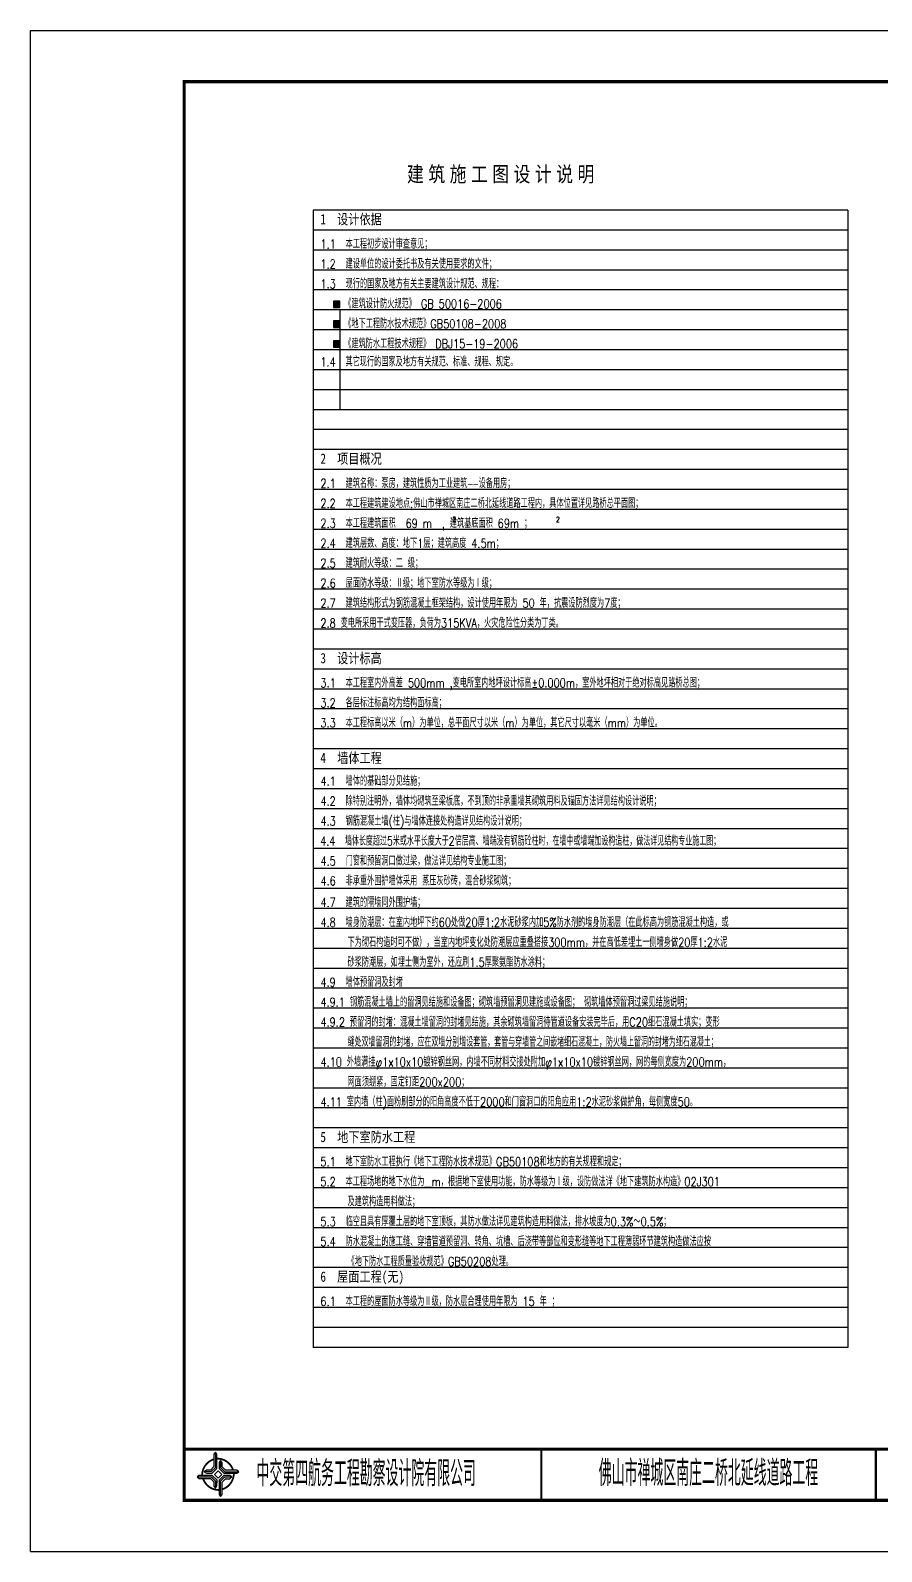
# Model space of a CAD drawing. Extents: x 45837 to 287007, y -98586 to 328021.
# Drawn here: x 45837 to 62449, y -39186 to -9486 of the extents above; entities that cross this region are included whole.
import ezdxf
from ezdxf.enums import TextEntityAlignment as Align

# ---------------------------------------------------------------- set-up
doc = ezdxf.new("R2010")
doc.units = 0
doc.header["$LTSCALE"] = 1000
doc.header["$MEASUREMENT"] = 0
for name, color, linetype in [('HIDE_B', 7, 'Continuous'), ('PUB_TEXT', 7, 'Continuous'), ('PUB_TITLE', 4, 'Continuous'), ('WALL', 9, 'Continuous'), ('图框', 7, 'Continuous')]:
    doc.layers.add(name, color=color, linetype=linetype)
doc.styles.add('HZTXT', font='SIMPLEX.shx', dxfattribs={"width": 0.8, "bigfont": 'gbhzfs.shx'})
doc.styles.get("Standard").update_dxf_attribs({"font": 'gbenor.shx', "bigfont": 'gbcbig.shx'})
doc.styles.add('STYLE4', font='SIMKAI.TTF', dxfattribs={"width": 0.8})

# ---------------------------------------------------------------- blocks, each defined once
blk = doc.blocks.new('tb')
at = {"lineweight": -3}
h = blk.add_hatch(color=256, dxfattribs=at)
h.paths.add_polyline_path([(-1.23, -0.13), (-3.78, -0.14), (-4.14, -0.41), (-1.4, -0.44), (-0.56, -1.24), (-0.54, -2.62), (-0.27, -2.2), (-0.26, -1.06)])
h.paths.add_polyline_path([(0.13, -1.08), (0.14, -3.86), (0.41, -4.26), (0.44, -1.24), (1.25, -0.43), (2.66, -0.43), (2.26, -0.16), (1.07, -0.15)])
h.paths.add_polyline_path([(1.08, 0.3), (3.62, 0.3), (4.02, 0.56), (1.25, 0.57), (0.43, 1.39), (0.43, 2.8), (0.16, 2.41), (0.15, 1.24)])
h.paths.add_polyline_path([(-0.28, 1.21), (-0.28, 3.99), (-0.56, 4.39), (-0.57, 1.41), (-1.38, 0.6), (-2.74, 0.56), (-2.33, 0.3), (-1.2, 0.29)])
for p, q in [((-0.56, 4.39), (-0.57, 1.41)), ((-1.38, 0.6), (-2.74, 0.56)), ((-0.57, 1.41), (-1.38, 0.6)), ((0.43, 2.8), (0.43, 1.39)), ((0.43, 1.39), (1.25, 0.57)), ((1.25, 0.57), (4.02, 0.56)), ((-4.14, -0.41), (-1.4, -0.44)), ((-1.4, -0.44), (-0.56, -1.24)), ((-0.56, -1.24), (-0.54, -2.62)), ((0.41, -4.26), (0.44, -1.24)), ((0.44, -1.24), (1.25, -0.43)), ((1.25, -0.43), (2.66, -0.43))]:
    blk.add_line(p, q, dxfattribs=at)
at = {"lineweight": -3, "const_width": 0.35, "flags": 128}
for points in [[(-0.9, 3.02, 0.324167), (-3.16, -0.14)], [(2.88, 0.92, 0.324403), (-0.24, 3.15)], [(0.75, -2.86, 0.325418), (3.02, 0.26)], [(-2.98, -0.76, 0.322976), (0.14, -2.98)]]:
    blk.add_lwpolyline(points, format="xyb", dxfattribs=at)
at = {"lineweight": -3, "flags": 128}
for points in [[(-0.9, 3.99), (-0.9, 1.58), (-1.53, 0.91), (-2.34, 0.91), (-2.74, 0.56), (-2.33, 0.3), (-1.2, 0.29), (-0.28, 1.21), (-0.28, 3.99), (-0.56, 4.39)], [(-0.04, 0.77), (0.68, 0.04), (-0.04, -0.69), (-0.77, 0.05)], [(3.62, 0.92), (1.43, 0.92), (0.77, 1.54), (0.77, 2.38), (0.43, 2.8), (0.16, 2.41), (0.15, 1.24), (1.08, 0.3), (3.62, 0.3), (4.02, 0.56)], [(-3.73, -0.76), (-1.54, -0.76), (-0.89, -1.39), (-0.89, -2.21), (-0.54, -2.62), (-0.27, -2.2), (-0.26, -1.06), (-1.23, -0.13), (-3.78, -0.14), (-4.14, -0.41)], [(0.75, -3.85), (0.75, -1.43), (1.4, -0.78), (2.26, -0.78), (2.66, -0.43), (2.26, -0.16), (1.07, -0.15), (0.13, -1.08), (0.14, -3.86), (0.41, -4.26)]]:
    blk.add_lwpolyline(points, close=True, dxfattribs=at)

msp = doc.modelspace()

# ---------------------------------------------------------------- hatches: boundary and pattern name
at = {"layer": 'PUB_TITLE'}
for points in [[(51878.8, -14769), (51754, -14769), (51754, -14893.8), (51878.8, -14893.8)], [(51878.8, -15158.5), (51754, -15158.5), (51754, -15283.4), (51878.8, -15283.4)], [(51878.8, -15548), (51754, -15548), (51754, -15672.9), (51878.8, -15672.9)]]:
    msp.add_hatch(color=256, dxfattribs=at).paths.add_polyline_path(points)

# ---------------------------------------------------------------- linework, layer by layer
msp.add_line((45837, -9486.1), (87837, -9486.1))
at = {"layer": 'Defpoints', "color": 8}
for p, q in [((61792, -13385.6), (51354.4, -13385.6)), ((61792, -13775.2), (51354.4, -13775.2)), ((61792, -14164.7), (51354.4, -14164.7)), ((61792, -14554.2), (51354.4, -14554.2)), ((61792, -14943.8), (51354.4, -14943.8)), ((51878.8, -14943.8), (51878.8, -16891.5)), ((61792, -15333.3), (51354.4, -15333.3)), ((61792, -15722.8), (51354.4, -15722.8)), ((61792, -16112.4), (51354.4, -16112.4)), ((61792, -16501.9), (51354.4, -16501.9)), ((61792, -16891.5), (51354.4, -16891.5)), ((61792, -17281), (51354.4, -17281)), ((61792, -18060.1), (51354.4, -18060.1)), ((61792, -18449.6), (51354.4, -18449.6)), ((61792, -18839.1), (51354.4, -18839.1)), ((61792, -19228.7), (51354.4, -19228.7)), ((61792, -19618.2), (51354.4, -19618.2)), ((61792, -20007.7), (51354.4, -20007.7)), ((61792, -20397.3), (51354.4, -20397.3)), ((61792, -20786.8), (51354.4, -20786.8)), ((61792, -21176.3), (51354.4, -21176.3)), ((61792, -21955.4), (51354.4, -21955.4)), ((61792, -22345), (51354.4, -22345)), ((61792, -22734.5), (51354.4, -22734.5)), ((61792, -23124), (51354.4, -23124)), ((61792, -23903.1), (51354.4, -23903.1)), ((61792, -24292.6), (51354.4, -24292.6)), ((61792, -24682.2), (51354.4, -24682.2)), ((61792, -25071.7), (51354.4, -25071.7)), ((61792, -25461.2), (51354.4, -25461.2)), ((61792, -25850.8), (51354.4, -25850.8)), ((61792, -26240.3), (51354.4, -26240.3)), ((61792, -26629.9), (51354.4, -26629.9)), ((61792, -27019.4), (51354.4, -27019.4)), ((61792, -27408.9), (51354.4, -27408.9)), ((61792, -27798.5), (51354.4, -27798.5)), ((61792, -28188), (51354.4, -28188)), ((61792, -28577.5), (51354.4, -28577.5)), ((61792, -28967.1), (51354.4, -28967.1)), ((61792, -29356.6), (51354.4, -29356.6)), ((61792, -29746.1), (51354.4, -29746.1)), ((61792, -30135.7), (51354.4, -30135.7)), ((61792, -30525.2), (51354.4, -30525.2)), ((61792, -31304.3), (51354.4, -31304.3)), ((61792, -31693.8), (51354.4, -31693.8)), ((61792, -32083.4), (51354.4, -32083.4)), ((61792, -32472.9), (51354.4, -32472.9)), ((61792, -32862.4), (51354.4, -32862.4)), ((61792, -33252), (51354.4, -33252)), ((61792, -34031), (51354.4, -34031)), ((61792, -34420.6), (51354.4, -34420.6)), ((61792, -34810.1), (51354.4, -34810.1)), ((61792, -35199.7), (51354.4, -35199.7)), ((61792, -35199.7), (51354.4, -35199.7)), ((61792, -35199.7), (51354.4, -35199.7))]:
    msp.add_line(p, q, dxfattribs=at)
at = {"layer": 'HIDE_B', "flags": 128}
msp.add_lwpolyline([(48837, -37186.1), (48837, -37186.1), (48837, -37186.1), (48837, -10486.1), (48837, -10486.1), (48837, -10486.1), (86837, -10486.1), (86837, -10486.1), (86837, -10486.1), (86837, -10486.1), (86837, -10486.1), (86837, -10486.1), (86837, -37186.1), (86837, -37186.1), (48837, -37186.1)], close=True, dxfattribs=at)
at = {"layer": 'PUB_TITLE'}
for p, q in [((61792, -12996.1), (51354.4, -12996.1)), ((51354.4, -12996.1), (51354.4, -35199.7)), ((61792, -12996.1), (61792, -35199.7)), ((61792, -17670.5), (51354.4, -17670.5)), ((61792, -21565.9), (51354.4, -21565.9)), ((61792, -23513.6), (51354.4, -23513.6)), ((61792, -30914.8), (51354.4, -30914.8)), ((61792, -33641.5), (51354.4, -33641.5)), ((61792, -35199.7), (51354.4, -35199.7))]:
    msp.add_line(p, q, dxfattribs=at)
at = {"layer": 'PUB_TITLE', "elevation": 0}
for points in [[(51754, -14893.8), (51878.8, -14893.8), (51878.8, -14769), (51754, -14769)], [(51754, -14893.8), (51878.8, -14893.8), (51878.8, -14769), (51754, -14769)], [(51754, -15283.4), (51878.8, -15283.4), (51878.8, -15158.5), (51754, -15158.5)], [(51754, -15283.4), (51878.8, -15283.4), (51878.8, -15158.5), (51754, -15158.5)], [(51754, -15672.9), (51878.8, -15672.9), (51878.8, -15548), (51754, -15548)]]:
    msp.add_lwpolyline(points, close=True, dxfattribs=at)
at = {"layer": 'WALL', "color": 0}
msp.add_line((45837, -39186.1), (87837, -39186.1), dxfattribs=at)
at = {"layer": '图框', "linetype": 'Continuous'}
for points in [[(45837, -39186.1), (45837, -9486.1)], [(45837, -39186.1), (87837, -39186.1)]]:
    msp.add_lwpolyline(points, dxfattribs=at)
at = {"layer": '图框', "linetype": 'Continuous', "const_width": 60}
for points in [[(86837, -10486.1), (48837, -10486.1), (48837, -38186.1), (86837, -38186.1), (86837, -10486.1)], [(48837, -37186.1), (86837, -37186.1)]]:
    msp.add_lwpolyline(points, dxfattribs=at)
at = {"layer": '图框', "const_width": 40}
for points in [[(55805.8, -37186.1), (55805.8, -38186.1)], [(62337, -38186.1), (62337, -37186.1)]]:
    msp.add_lwpolyline(points, dxfattribs=at)

# ---------------------------------------------------------------- block references
at = {"lineweight": -3, "xscale": 100, "yscale": 100, "zscale": 100}
msp.add_blockref('tb', (49504.4, -37685.5), dxfattribs=at)

# ---------------------------------------------------------------- texts
at = {"layer": 'PUB_TEXT', "color": 7}
for s, height, style, width, p in [('1  设计依据', 199.76, 'STYLE4', 0.8, (51496.7, -13272.3)), ('1.1  本工程初步设计审查意见；', 174.792, 'HZTXT', 0.8, (51496.7, -13744)), ('1.2  建设单位的设计委托书及有关使用要求的文件；', 174.792, 'HZTXT', 0.8, (51496.7, -14133.6)), ('1.3  现行的国家及地方有关主要建筑设计规范、规程：', 174.792, 'HZTXT', 0.8, (51496.7, -14523.1)), ('《建筑设计防火规范》 GB 50016-2006', 174.792, 'HZTXT', 0.8, (51962.6, -14912.6)), ('《地下工程防水技术规范》GB50108-2008', 174.792, 'HZTXT', 0.8, (51962.6, -15302.2)), ('《建筑防水工程技术规程》 DBJ15-19-2006', 174.792, 'HZTXT', 0.8, (51962.6, -15691.7)), ('1.4  其它现行的国家及地方有关规范、标准、规程、规定。', 174.792, 'HZTXT', 0.8, (51494.6, -16044.9)), ('2  项目概况', 199.76, 'STYLE4', 0.8, (51496.7, -17946.7)), ('2.1  建筑名称：泵房，建筑性质为工业建筑——设备用房；', 174.792, 'HZTXT', 0.8, (51496.7, -18418.5)), ('2.2  本工程建筑建设地点:佛山市禅城区南庄二桥北延线道路工程内，具体位置详见路桥总平面图；', 174.792, 'HZTXT', 0.8, (51496.7, -18808)), ('2.3  本工程建筑面积  69 m  , 建筑基底面积 69m ；', 174.792, 'HZTXT', 0.8, (51496.7, -19197.5)), ('2', 99.9, 'HZTXT', 0.8, (54072.2, -19082.6)), ('2', 99.9, 'HZTXT', 0.8, (56093.9, -19084.3)), ('2.4  建筑层数、高度：地下1层；建筑高度 4.5m；', 174.792, 'HZTXT', 0.8, (51496.7, -19587.1)), ('2.5  建筑耐火等级：二 级；', 174.792, 'HZTXT', 0.8, (51496.7, -19976.6)), ('2.6  屋面防水等级：Ⅱ级；地下室防水等级为Ⅰ级；', 174.792, 'HZTXT', 0.8, (51496.7, -20366.1)), ('2.7  建筑结构形式为钢筋混凝土框架结构，设计使用年限为 50 年，抗震设防烈度为7度；', 174.792, 'HZTXT', 0.8, (51496.7, -20755.7)), ('2.8 变电所采用干式变压器，负荷为315KVA，火灾危险性分类为丁类。', 174.792, 'HZTXT', 0.8, (51496.7, -21145.2)), ('3  设计标高', 199.76, 'STYLE4', 0.8, (51496.7, -21842.1)), ('3.1  本工程室内外高差 500mm ,变电所室内地坪设计标高%%P0.000m，室外地坪相对于绝对标高见路桥总图；', 174.792, 'HZTXT', 0.8, (51496.7, -22313.8)), ('3.2  各层标注标高均为结构面标高；', 174.792, 'HZTXT', 0.8, (51496.7, -22703.4)), ('3.3  本工程标高以米（m）为单位，总平面尺寸以米（m）为单位，其它尺寸以毫米（mm）为单位。', 174.792, 'HZTXT', 0.8, (51496.7, -23092.9)), ('4  墙体工程', 199.76, 'STYLE4', 0.8, (51496.7, -23789.8)), ('4.1  墙体的基础部分见结施；', 174.792, 'HZTXT', 0.8, (51496.7, -24231.5)), ('4.2  除特别注明外，墙体均砌筑至梁板底，不到顶的非承重墙其砌筑用料及锚固方法详见结构设计说明；', 174.792, 'HZTXT', 0.8, (51496.7, -24621.1)), ('4.3  钢筋混凝土墙(柱)与墙体连接处构造详见结构设计说明；', 174.792, 'HZTXT', 0.8, (51496.7, -25010.6)), ('4.4  墙体长度超过5米或水平长度大于2倍层高、墙端没有钢筋砼柱时，在墙中或墙端加设构造柱，做法详见结构专业施工图；', 174.792, 'HZTXT', 0.78, (51496.7, -25400.2)), ('4.5  门窗和预留洞口做过梁，做法详见结构专业施工图；', 174.792, 'HZTXT', 0.8, (51496.7, -25789.7)), ('4.6  非承重外围护墙体采用 蒸压灰砂砖，混合砂浆砌筑；', 174.792, 'HZTXT', 0.8, (51496.7, -26179.2)), ('4.7  建筑的隔墙同外围护墙；', 174.792, 'HZTXT', 0.8, (51496.7, -26598.7)), ('4.8  墙身防潮层：在室内地坪下约60处做20厚1:2水泥砂浆内加5%防水剂的墙身防潮层（在此标高为钢筋混凝土构造，或', 174.792, 'HZTXT', 0.8, (51496.7, -26988.3)), ('下为砌石构造时可不做），当室内地坪变化处防潮层应重叠搭接300mm，并在高低差埋土一侧墙身做20厚1:2水泥', 174.792, 'HZTXT', 0.8, (52026.3, -27377.8)), ('砂浆防潮层，如埋土侧为室外，还应刷1.5厚聚氨酯防水涂料；', 174.792, 'HZTXT', 0.8, (52026.3, -27767.3)), ('4.9  墙体预留洞及封堵', 174.792, 'HZTXT', 0.8, (51496.7, -28156.9)), ('4.9.1 钢筋混凝土墙上的留洞见结施和设备图；砌筑墙预留洞见建施或设备图； 砌筑墙体预留洞过梁见结施说明；', 174.792, 'HZTXT', 0.8, (51496.7, -28546.4)), ('4.9.2 预留洞的封堵：混凝土墙留洞的封堵见结施，其余砌筑墙留洞待管道设备安装完毕后，用C20细石混凝土填实；变形', 174.792, 'HZTXT', 0.8, (51496.7, -28935.9)), ('缝处双墙留洞的封堵，应在双墙分别增设套管，套管与穿墙管之间嵌堵细石混凝土，防火墙上留洞的封堵为细石混凝土；', 174.792, 'HZTXT', 0.78, (52026.3, -29325.5)), ('4.10 外墙满挂φ1x10x10镀锌钢丝网，内墙不同材料交接处附加φ1x10x10镀锌钢丝网，网的每侧宽度为200mm，', 174.792, 'HZTXT', 0.8, (51496.7, -29715)), ('网面须绷紧，固定钉距200x200；', 174.792, 'HZTXT', 0.8, (52026.3, -30104.6)), ('4.11 室内墙（柱)面粉刷部分的阳角高度不低于2000和门窗洞口的阳角应用1:2水泥砂浆做护角，每侧宽度50。', 174.792, 'HZTXT', 0.8, (51496.7, -30494.1)), ('5  地下室防水工程', 199.76, 'STYLE4', 0.8, (51496.7, -31190.9)), ('5.1  地下室防水工程执行《地下工程防水技术规范》GB50108和地方的有关规程和规定；', 174.792, 'HZTXT', 0.8, (51496.7, -31662.7)), ('5.2  本工程场地的地下水位为＿m，根据地下室使用功能，防水等级为Ⅰ级，设防做法详《地下建筑防水构造》02J301', 174.792, 'HZTXT', 0.8, (51496.7, -32052.2)), ('及建筑构造用料做法；', 174.79, 'HZTXT', 0.8, (52026.3, -32441.8)), ('5.3  临空且具有厚覆土层的地下室顶板，其防水做法详见建筑构造用料做法，排水坡度为0.3%%%～0.5%%%；', 174.792, 'HZTXT', 0.8, (51496.7, -32831.3)), ('5.4  防水混凝土的施工缝、穿墙管道预留洞、转角、坑槽、后浇带等部位和变形缝等地下工程薄弱环节建筑构造做法应按', 174.792, 'HZTXT', 0.8, (51496.7, -33220.8)), ('《地下防水工程质量验收规范》GB50208处理。', 174.792, 'HZTXT', 0.8, (52026.3, -33610.4)), ('6  屋面工程(无)', 199.76, 'STYLE4', 0.8, (51496.7, -33917.7)), ('6.1  本工程的屋面防水等级为Ⅱ级，防水层合理使用年限为 15 年 ；', 174.792, 'HZTXT', 0.8, (51496.7, -34389.5))]:
    msp.add_text(s, height=height, dxfattribs=dict(at, style=style, width=width)).set_placement(p)
at = {"layer": 'PUB_TEXT', "insert": (53187.3, -12141.5), "char_height": 299.643, "width": 7990.488, "attachment_point": 1, "style": 'HZTXT'}
msp.add_mtext('\\f华文中宋|b0|i0|c134|p2;建 筑 施 工 图 设 计 说 明', dxfattribs=at)
at = {"layer": '图框', "width": 0.7}
for s, p in [('中交第四航务工程勘察设计院有限公司', (52389.9, -37661.2)), ('佛山市禅城区南庄二桥北延线道路工程', (59071.4, -37654.6))]:
    msp.add_text(s, height=500, dxfattribs=at).set_placement(p, align=Align.MIDDLE_CENTER)

doc.saveas('drawing.dxf')
